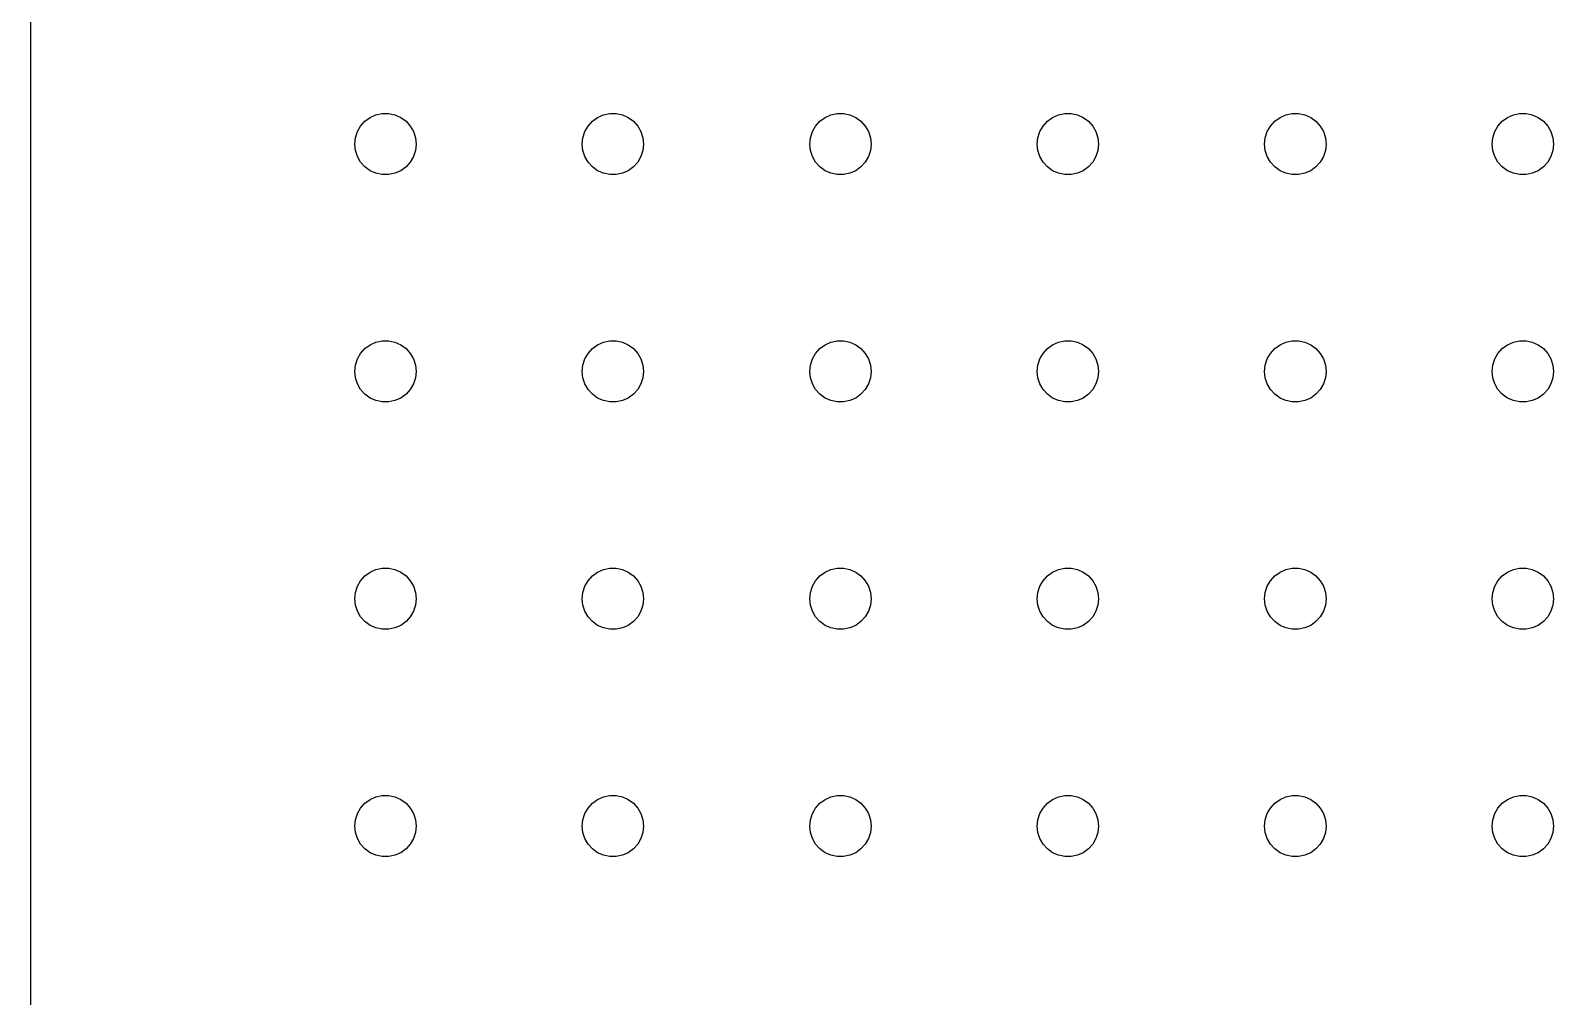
# Model space of a CAD drawing. Header units: metres. Extents: x -10 to 160, y -10 to 160.
# Drawn here: x -5.6 to 61.4, y 32.5 to 75 of the extents above; entities that cross this region are included whole.
import ezdxf

# ---------------------------------------------------------------- set-up
doc = ezdxf.new("R2010")
doc.units = ezdxf.units.M

msp = doc.modelspace()

# ---------------------------------------------------------------- linework, layer by layer
for p, q in [((-5.6066, 139.393), (-5.6066, 10.6066)), ((8.90784, 70.7935), (9.09668, 71.0032)), ((9.09668, 71.0032), (9.32501, 71.1691)), ((9.32501, 71.1691), (9.58284, 71.2839)), ((9.58284, 71.2839), (9.85889, 71.3426)), ((9.85889, 71.3426), (10.1411, 71.3426)), ((10.1411, 71.3426), (10.4172, 71.2839)), ((10.4172, 71.2839), (10.675, 71.1691)), ((10.675, 71.1691), (10.9033, 71.0032)), ((10.9033, 71.0032), (11.0922, 70.7935)), ((18.9078, 70.7935), (19.0967, 71.0032)), ((19.0967, 71.0032), (19.325, 71.1691)), ((19.325, 71.1691), (19.5828, 71.2839)), ((19.5828, 71.2839), (19.8589, 71.3426)), ((19.8589, 71.3426), (20.1411, 71.3426)), ((20.1411, 71.3426), (20.4172, 71.2839)), ((20.4172, 71.2839), (20.675, 71.1691)), ((20.675, 71.1691), (20.9033, 71.0032)), ((20.9033, 71.0032), (21.0922, 70.7935)), ((28.9078, 70.7935), (29.0967, 71.0032)), ((29.0967, 71.0032), (29.325, 71.1691)), ((29.325, 71.1691), (29.5828, 71.2839)), ((29.5828, 71.2839), (29.8589, 71.3426)), ((29.8589, 71.3426), (30.1411, 71.3426)), ((30.1411, 71.3426), (30.4172, 71.2839)), ((30.4172, 71.2839), (30.675, 71.1691)), ((30.675, 71.1691), (30.9033, 71.0032)), ((30.9033, 71.0032), (31.0922, 70.7935)), ((38.9078, 70.7935), (39.0967, 71.0032)), ((39.0967, 71.0032), (39.325, 71.1691)), ((39.325, 71.1691), (39.5828, 71.2839)), ((39.5828, 71.2839), (39.8589, 71.3426)), ((39.8589, 71.3426), (40.1411, 71.3426)), ((40.1411, 71.3426), (40.4172, 71.2839)), ((40.4172, 71.2839), (40.675, 71.1691)), ((40.675, 71.1691), (40.9033, 71.0032)), ((40.9033, 71.0032), (41.0922, 70.7935)), ((48.9078, 70.7935), (49.0967, 71.0032)), ((49.0967, 71.0032), (49.325, 71.1691)), ((49.325, 71.1691), (49.5828, 71.2839)), ((49.5828, 71.2839), (49.8589, 71.3426)), ((49.8589, 71.3426), (50.1411, 71.3426)), ((50.1411, 71.3426), (50.4172, 71.2839)), ((50.4172, 71.2839), (50.675, 71.1691)), ((50.675, 71.1691), (50.9033, 71.0032)), ((50.9033, 71.0032), (51.0922, 70.7935)), ((58.9078, 70.7935), (59.0967, 71.0032)), ((59.0967, 71.0032), (59.325, 71.1691)), ((59.325, 71.1691), (59.5828, 71.2839)), ((59.5828, 71.2839), (59.8589, 71.3426)), ((59.8589, 71.3426), (60.1411, 71.3426)), ((60.1411, 71.3426), (60.4172, 71.2839)), ((60.4172, 71.2839), (60.675, 71.1691)), ((60.675, 71.1691), (60.9033, 71.0032)), ((60.9033, 71.0032), (61.0922, 70.7935)), ((8.6795, 70.2807), (8.76672, 70.5491)), ((8.76672, 70.5491), (8.90784, 70.7935)), ((11.0922, 70.7935), (11.2333, 70.5491)), ((11.2333, 70.5491), (11.3205, 70.2807)), ((18.6795, 70.2807), (18.7667, 70.5491)), ((18.7667, 70.5491), (18.9078, 70.7935)), ((21.0922, 70.7935), (21.2333, 70.5491)), ((21.2333, 70.5491), (21.3205, 70.2807)), ((28.6795, 70.2807), (28.7667, 70.5491)), ((28.7667, 70.5491), (28.9078, 70.7935)), ((31.0922, 70.7935), (31.2333, 70.5491)), ((31.2333, 70.5491), (31.3205, 70.2807)), ((38.6795, 70.2807), (38.7667, 70.5491)), ((38.7667, 70.5491), (38.9078, 70.7935)), ((41.0922, 70.7935), (41.2333, 70.5491)), ((41.2333, 70.5491), (41.3205, 70.2807)), ((48.6795, 70.2807), (48.7667, 70.5491)), ((48.7667, 70.5491), (48.9078, 70.7935)), ((51.0922, 70.7935), (51.2333, 70.5491)), ((51.2333, 70.5491), (51.3205, 70.2807)), ((58.6795, 70.2807), (58.7667, 70.5491)), ((58.7667, 70.5491), (58.9078, 70.7935)), ((61.0922, 70.7935), (61.2333, 70.5491)), ((61.2333, 70.5491), (61.3205, 70.2807)), ((8.65001, 70), (8.6795, 70.2807)), ((8.6795, 69.7193), (8.65001, 70)), ((8.76672, 69.4509), (8.6795, 69.7193)), ((11.3205, 69.7193), (11.2333, 69.4509)), ((11.3205, 70.2807), (11.35, 70)), ((11.35, 70), (11.3205, 69.7193)), ((18.65, 70), (18.6795, 70.2807)), ((18.6795, 69.7193), (18.65, 70)), ((18.7667, 69.4509), (18.6795, 69.7193)), ((21.3205, 69.7193), (21.2333, 69.4509)), ((21.3205, 70.2807), (21.35, 70)), ((21.35, 70), (21.3205, 69.7193)), ((28.65, 70), (28.6795, 70.2807)), ((28.6795, 69.7193), (28.65, 70)), ((28.7667, 69.4509), (28.6795, 69.7193)), ((31.3205, 69.7193), (31.2333, 69.4509)), ((31.3205, 70.2807), (31.35, 70)), ((31.35, 70), (31.3205, 69.7193)), ((38.65, 70), (38.6795, 70.2807)), ((38.6795, 69.7193), (38.65, 70)), ((38.7667, 69.4509), (38.6795, 69.7193)), ((41.3205, 69.7193), (41.2333, 69.4509)), ((41.3205, 70.2807), (41.35, 70)), ((41.35, 70), (41.3205, 69.7193)), ((48.65, 70), (48.6795, 70.2807)), ((48.6795, 69.7193), (48.65, 70)), ((48.7667, 69.4509), (48.6795, 69.7193)), ((51.3205, 69.7193), (51.2333, 69.4509)), ((51.3205, 70.2807), (51.35, 70)), ((51.35, 70), (51.3205, 69.7193)), ((58.65, 70), (58.6795, 70.2807)), ((58.6795, 69.7193), (58.65, 70)), ((58.7667, 69.4509), (58.6795, 69.7193)), ((61.3205, 69.7193), (61.2333, 69.4509)), ((61.3205, 70.2807), (61.35, 70)), ((61.35, 70), (61.3205, 69.7193)), ((8.90784, 69.2065), (8.76672, 69.4509)), ((9.09668, 68.9967), (8.90784, 69.2065)), ((9.32501, 68.8309), (9.09668, 68.9967)), ((10.9033, 68.9967), (10.675, 68.8309)), ((11.0922, 69.2065), (10.9033, 68.9967)), ((11.2333, 69.4509), (11.0922, 69.2065)), ((18.9078, 69.2065), (18.7667, 69.4509)), ((19.0967, 68.9967), (18.9078, 69.2065)), ((19.325, 68.8309), (19.0967, 68.9967)), ((20.9033, 68.9967), (20.675, 68.8309)), ((21.0922, 69.2065), (20.9033, 68.9967)), ((21.2333, 69.4509), (21.0922, 69.2065)), ((28.9078, 69.2065), (28.7667, 69.4509)), ((29.0967, 68.9967), (28.9078, 69.2065)), ((29.325, 68.8309), (29.0967, 68.9967)), ((30.9033, 68.9967), (30.675, 68.8309)), ((31.0922, 69.2065), (30.9033, 68.9967)), ((31.2333, 69.4509), (31.0922, 69.2065)), ((38.9078, 69.2065), (38.7667, 69.4509)), ((39.0967, 68.9967), (38.9078, 69.2065)), ((39.325, 68.8309), (39.0967, 68.9967)), ((40.9033, 68.9967), (40.675, 68.8309)), ((41.0922, 69.2065), (40.9033, 68.9967)), ((41.2333, 69.4509), (41.0922, 69.2065)), ((48.9078, 69.2065), (48.7667, 69.4509)), ((49.0967, 68.9967), (48.9078, 69.2065)), ((49.325, 68.8309), (49.0967, 68.9967)), ((50.9033, 68.9967), (50.675, 68.8309)), ((51.0922, 69.2065), (50.9033, 68.9967)), ((51.2333, 69.4509), (51.0922, 69.2065)), ((58.9078, 69.2065), (58.7667, 69.4509)), ((59.0967, 68.9967), (58.9078, 69.2065)), ((59.325, 68.8309), (59.0967, 68.9967)), ((60.9033, 68.9967), (60.675, 68.8309)), ((61.0922, 69.2065), (60.9033, 68.9967)), ((61.2333, 69.4509), (61.0922, 69.2065)), ((9.58284, 68.7161), (9.32501, 68.8309)), ((9.85889, 68.6574), (9.58284, 68.7161)), ((10.1411, 68.6574), (9.85889, 68.6574)), ((10.4172, 68.7161), (10.1411, 68.6574)), ((10.675, 68.8309), (10.4172, 68.7161)), ((19.5828, 68.7161), (19.325, 68.8309)), ((19.8589, 68.6574), (19.5828, 68.7161)), ((20.1411, 68.6574), (19.8589, 68.6574)), ((20.4172, 68.7161), (20.1411, 68.6574)), ((20.675, 68.8309), (20.4172, 68.7161)), ((29.5828, 68.7161), (29.325, 68.8309)), ((29.8589, 68.6574), (29.5828, 68.7161)), ((30.1411, 68.6574), (29.8589, 68.6574)), ((30.4172, 68.7161), (30.1411, 68.6574)), ((30.675, 68.8309), (30.4172, 68.7161)), ((39.5828, 68.7161), (39.325, 68.8309)), ((39.8589, 68.6574), (39.5828, 68.7161)), ((40.1411, 68.6574), (39.8589, 68.6574)), ((40.4172, 68.7161), (40.1411, 68.6574)), ((40.675, 68.8309), (40.4172, 68.7161)), ((49.5828, 68.7161), (49.325, 68.8309)), ((49.8589, 68.6574), (49.5828, 68.7161)), ((50.1411, 68.6574), (49.8589, 68.6574)), ((50.4172, 68.7161), (50.1411, 68.6574)), ((50.675, 68.8309), (50.4172, 68.7161)), ((59.5828, 68.7161), (59.325, 68.8309)), ((59.8589, 68.6574), (59.5828, 68.7161)), ((60.1411, 68.6574), (59.8589, 68.6574)), ((60.4172, 68.7161), (60.1411, 68.6574)), ((60.675, 68.8309), (60.4172, 68.7161)), ((8.90784, 60.7935), (9.09668, 61.0032)), ((9.09668, 61.0032), (9.32501, 61.1691)), ((9.32501, 61.1691), (9.58284, 61.2839)), ((9.58284, 61.2839), (9.85889, 61.3426)), ((9.85889, 61.3426), (10.1411, 61.3426)), ((10.1411, 61.3426), (10.4172, 61.2839)), ((10.4172, 61.2839), (10.675, 61.1691)), ((10.675, 61.1691), (10.9033, 61.0032)), ((10.9033, 61.0032), (11.0922, 60.7935)), ((18.9078, 60.7935), (19.0967, 61.0032)), ((19.0967, 61.0032), (19.325, 61.1691)), ((19.325, 61.1691), (19.5828, 61.2839)), ((19.5828, 61.2839), (19.8589, 61.3426)), ((19.8589, 61.3426), (20.1411, 61.3426)), ((20.1411, 61.3426), (20.4172, 61.2839)), ((20.4172, 61.2839), (20.675, 61.1691)), ((20.675, 61.1691), (20.9033, 61.0032)), ((20.9033, 61.0032), (21.0922, 60.7935)), ((28.9078, 60.7935), (29.0967, 61.0032)), ((29.0967, 61.0032), (29.325, 61.1691)), ((29.325, 61.1691), (29.5828, 61.2839)), ((29.5828, 61.2839), (29.8589, 61.3426)), ((29.8589, 61.3426), (30.1411, 61.3426)), ((30.1411, 61.3426), (30.4172, 61.2839)), ((30.4172, 61.2839), (30.675, 61.1691)), ((30.675, 61.1691), (30.9033, 61.0032)), ((30.9033, 61.0032), (31.0922, 60.7935)), ((38.9078, 60.7935), (39.0967, 61.0032)), ((39.0967, 61.0032), (39.325, 61.1691)), ((39.325, 61.1691), (39.5828, 61.2839)), ((39.5828, 61.2839), (39.8589, 61.3426)), ((39.8589, 61.3426), (40.1411, 61.3426)), ((40.1411, 61.3426), (40.4172, 61.2839)), ((40.4172, 61.2839), (40.675, 61.1691)), ((40.675, 61.1691), (40.9033, 61.0032)), ((40.9033, 61.0032), (41.0922, 60.7935)), ((48.9078, 60.7935), (49.0967, 61.0032)), ((49.0967, 61.0032), (49.325, 61.1691)), ((49.325, 61.1691), (49.5828, 61.2839)), ((49.5828, 61.2839), (49.8589, 61.3426)), ((49.8589, 61.3426), (50.1411, 61.3426)), ((50.1411, 61.3426), (50.4172, 61.2839)), ((50.4172, 61.2839), (50.675, 61.1691)), ((50.675, 61.1691), (50.9033, 61.0032)), ((50.9033, 61.0032), (51.0922, 60.7935)), ((58.9078, 60.7935), (59.0967, 61.0032)), ((59.0967, 61.0032), (59.325, 61.1691)), ((59.325, 61.1691), (59.5828, 61.2839)), ((59.5828, 61.2839), (59.8589, 61.3426)), ((59.8589, 61.3426), (60.1411, 61.3426)), ((60.1411, 61.3426), (60.4172, 61.2839)), ((60.4172, 61.2839), (60.675, 61.1691)), ((60.675, 61.1691), (60.9033, 61.0032)), ((60.9033, 61.0032), (61.0922, 60.7935)), ((8.65001, 60), (8.6795, 60.2807)), ((8.6795, 60.2807), (8.76672, 60.5491)), ((8.76672, 60.5491), (8.90784, 60.7935)), ((11.0922, 60.7935), (11.2333, 60.5491)), ((11.2333, 60.5491), (11.3205, 60.2807)), ((11.3205, 60.2807), (11.35, 60)), ((18.65, 60), (18.6795, 60.2807)), ((18.6795, 60.2807), (18.7667, 60.5491)), ((18.7667, 60.5491), (18.9078, 60.7935)), ((21.0922, 60.7935), (21.2333, 60.5491)), ((21.2333, 60.5491), (21.3205, 60.2807)), ((21.3205, 60.2807), (21.35, 60)), ((28.65, 60), (28.6795, 60.2807)), ((28.6795, 60.2807), (28.7667, 60.5491)), ((28.7667, 60.5491), (28.9078, 60.7935)), ((31.0922, 60.7935), (31.2333, 60.5491)), ((31.2333, 60.5491), (31.3205, 60.2807)), ((31.3205, 60.2807), (31.35, 60)), ((38.65, 60), (38.6795, 60.2807)), ((38.6795, 60.2807), (38.7667, 60.5491)), ((38.7667, 60.5491), (38.9078, 60.7935)), ((41.0922, 60.7935), (41.2333, 60.5491)), ((41.2333, 60.5491), (41.3205, 60.2807)), ((41.3205, 60.2807), (41.35, 60)), ((48.65, 60), (48.6795, 60.2807)), ((48.6795, 60.2807), (48.7667, 60.5491)), ((48.7667, 60.5491), (48.9078, 60.7935)), ((51.0922, 60.7935), (51.2333, 60.5491)), ((51.2333, 60.5491), (51.3205, 60.2807)), ((51.3205, 60.2807), (51.35, 60)), ((58.65, 60), (58.6795, 60.2807)), ((58.6795, 60.2807), (58.7667, 60.5491)), ((58.7667, 60.5491), (58.9078, 60.7935)), ((61.0922, 60.7935), (61.2333, 60.5491)), ((61.2333, 60.5491), (61.3205, 60.2807)), ((61.3205, 60.2807), (61.35, 60)), ((8.6795, 59.7193), (8.65001, 60)), ((8.76672, 59.4509), (8.6795, 59.7193)), ((11.3205, 59.7193), (11.2333, 59.4509)), ((11.35, 60), (11.3205, 59.7193)), ((18.6795, 59.7193), (18.65, 60)), ((18.7667, 59.4509), (18.6795, 59.7193)), ((21.3205, 59.7193), (21.2333, 59.4509)), ((21.35, 60), (21.3205, 59.7193)), ((28.6795, 59.7193), (28.65, 60)), ((28.7667, 59.4509), (28.6795, 59.7193)), ((31.3205, 59.7193), (31.2333, 59.4509)), ((31.35, 60), (31.3205, 59.7193)), ((38.6795, 59.7193), (38.65, 60)), ((38.7667, 59.4509), (38.6795, 59.7193)), ((41.3205, 59.7193), (41.2333, 59.4509)), ((41.35, 60), (41.3205, 59.7193)), ((48.6795, 59.7193), (48.65, 60)), ((48.7667, 59.4509), (48.6795, 59.7193)), ((51.3205, 59.7193), (51.2333, 59.4509)), ((51.35, 60), (51.3205, 59.7193)), ((58.6795, 59.7193), (58.65, 60)), ((58.7667, 59.4509), (58.6795, 59.7193)), ((61.3205, 59.7193), (61.2333, 59.4509)), ((61.35, 60), (61.3205, 59.7193)), ((8.90784, 59.2065), (8.76672, 59.4509)), ((9.09668, 58.9967), (8.90784, 59.2065)), ((9.32501, 58.8309), (9.09668, 58.9967)), ((10.9033, 58.9967), (10.675, 58.8309)), ((11.0922, 59.2065), (10.9033, 58.9967)), ((11.2333, 59.4509), (11.0922, 59.2065)), ((18.9078, 59.2065), (18.7667, 59.4509)), ((19.0967, 58.9967), (18.9078, 59.2065)), ((19.325, 58.8309), (19.0967, 58.9967)), ((20.9033, 58.9967), (20.675, 58.8309)), ((21.0922, 59.2065), (20.9033, 58.9967)), ((21.2333, 59.4509), (21.0922, 59.2065)), ((28.9078, 59.2065), (28.7667, 59.4509)), ((29.0967, 58.9967), (28.9078, 59.2065)), ((29.325, 58.8309), (29.0967, 58.9967)), ((30.9033, 58.9967), (30.675, 58.8309)), ((31.0922, 59.2065), (30.9033, 58.9967)), ((31.2333, 59.4509), (31.0922, 59.2065)), ((38.9078, 59.2065), (38.7667, 59.4509)), ((39.0967, 58.9967), (38.9078, 59.2065)), ((39.325, 58.8309), (39.0967, 58.9967)), ((40.9033, 58.9967), (40.675, 58.8309)), ((41.0922, 59.2065), (40.9033, 58.9967)), ((41.2333, 59.4509), (41.0922, 59.2065)), ((48.9078, 59.2065), (48.7667, 59.4509)), ((49.0967, 58.9967), (48.9078, 59.2065)), ((49.325, 58.8309), (49.0967, 58.9967)), ((50.9033, 58.9967), (50.675, 58.8309)), ((51.0922, 59.2065), (50.9033, 58.9967)), ((51.2333, 59.4509), (51.0922, 59.2065)), ((58.9078, 59.2065), (58.7667, 59.4509)), ((59.0967, 58.9967), (58.9078, 59.2065)), ((59.325, 58.8309), (59.0967, 58.9967)), ((60.9033, 58.9967), (60.675, 58.8309)), ((61.0922, 59.2065), (60.9033, 58.9967)), ((61.2333, 59.4509), (61.0922, 59.2065)), ((9.58284, 58.7161), (9.32501, 58.8309)), ((9.85889, 58.6574), (9.58284, 58.7161)), ((10.1411, 58.6574), (9.85889, 58.6574)), ((10.4172, 58.7161), (10.1411, 58.6574)), ((10.675, 58.8309), (10.4172, 58.7161)), ((19.5828, 58.7161), (19.325, 58.8309)), ((19.8589, 58.6574), (19.5828, 58.7161)), ((20.1411, 58.6574), (19.8589, 58.6574)), ((20.4172, 58.7161), (20.1411, 58.6574)), ((20.675, 58.8309), (20.4172, 58.7161)), ((29.5828, 58.7161), (29.325, 58.8309)), ((29.8589, 58.6574), (29.5828, 58.7161)), ((30.1411, 58.6574), (29.8589, 58.6574)), ((30.4172, 58.7161), (30.1411, 58.6574)), ((30.675, 58.8309), (30.4172, 58.7161)), ((39.5828, 58.7161), (39.325, 58.8309)), ((39.8589, 58.6574), (39.5828, 58.7161)), ((40.1411, 58.6574), (39.8589, 58.6574)), ((40.4172, 58.7161), (40.1411, 58.6574)), ((40.675, 58.8309), (40.4172, 58.7161)), ((49.5828, 58.7161), (49.325, 58.8309)), ((49.8589, 58.6574), (49.5828, 58.7161)), ((50.1411, 58.6574), (49.8589, 58.6574)), ((50.4172, 58.7161), (50.1411, 58.6574)), ((50.675, 58.8309), (50.4172, 58.7161)), ((59.5828, 58.7161), (59.325, 58.8309)), ((59.8589, 58.6574), (59.5828, 58.7161)), ((60.1411, 58.6574), (59.8589, 58.6574)), ((60.4172, 58.7161), (60.1411, 58.6574)), ((60.675, 58.8309), (60.4172, 58.7161)), ((8.90784, 50.7935), (9.09668, 51.0032)), ((9.09668, 51.0032), (9.32501, 51.1691)), ((9.32501, 51.1691), (9.58284, 51.2839)), ((9.58284, 51.2839), (9.85889, 51.3426)), ((9.85889, 51.3426), (10.1411, 51.3426)), ((10.1411, 51.3426), (10.4172, 51.2839)), ((10.4172, 51.2839), (10.675, 51.1691)), ((10.675, 51.1691), (10.9033, 51.0032)), ((10.9033, 51.0032), (11.0922, 50.7935)), ((18.9078, 50.7935), (19.0967, 51.0032)), ((19.0967, 51.0032), (19.325, 51.1691)), ((19.325, 51.1691), (19.5828, 51.2839)), ((19.5828, 51.2839), (19.8589, 51.3426)), ((19.8589, 51.3426), (20.1411, 51.3426)), ((20.1411, 51.3426), (20.4172, 51.2839)), ((20.4172, 51.2839), (20.675, 51.1691)), ((20.675, 51.1691), (20.9033, 51.0032)), ((20.9033, 51.0032), (21.0922, 50.7935)), ((28.9078, 50.7935), (29.0967, 51.0032)), ((29.0967, 51.0032), (29.325, 51.1691)), ((29.325, 51.1691), (29.5828, 51.2839)), ((29.5828, 51.2839), (29.8589, 51.3426)), ((29.8589, 51.3426), (30.1411, 51.3426)), ((30.1411, 51.3426), (30.4172, 51.2839)), ((30.4172, 51.2839), (30.675, 51.1691)), ((30.675, 51.1691), (30.9033, 51.0032)), ((30.9033, 51.0032), (31.0922, 50.7935)), ((38.9078, 50.7935), (39.0967, 51.0032)), ((39.0967, 51.0032), (39.325, 51.1691)), ((39.325, 51.1691), (39.5828, 51.2839)), ((39.5828, 51.2839), (39.8589, 51.3426)), ((39.8589, 51.3426), (40.1411, 51.3426)), ((40.1411, 51.3426), (40.4172, 51.2839)), ((40.4172, 51.2839), (40.675, 51.1691)), ((40.675, 51.1691), (40.9033, 51.0032)), ((40.9033, 51.0032), (41.0922, 50.7935)), ((48.9078, 50.7935), (49.0967, 51.0032)), ((49.0967, 51.0032), (49.325, 51.1691)), ((49.325, 51.1691), (49.5828, 51.2839)), ((49.5828, 51.2839), (49.8589, 51.3426)), ((49.8589, 51.3426), (50.1411, 51.3426)), ((50.1411, 51.3426), (50.4172, 51.2839)), ((50.4172, 51.2839), (50.675, 51.1691)), ((50.675, 51.1691), (50.9033, 51.0032)), ((50.9033, 51.0032), (51.0922, 50.7935)), ((58.9078, 50.7935), (59.0967, 51.0032)), ((59.0967, 51.0032), (59.325, 51.1691)), ((59.325, 51.1691), (59.5828, 51.2839)), ((59.5828, 51.2839), (59.8589, 51.3426)), ((59.8589, 51.3426), (60.1411, 51.3426)), ((60.1411, 51.3426), (60.4172, 51.2839)), ((60.4172, 51.2839), (60.675, 51.1691)), ((60.675, 51.1691), (60.9033, 51.0032)), ((60.9033, 51.0032), (61.0922, 50.7935)), ((8.65001, 50), (8.6795, 50.2807)), ((8.6795, 50.2807), (8.76672, 50.5491)), ((8.76672, 50.5491), (8.90784, 50.7935)), ((11.0922, 50.7935), (11.2333, 50.5491)), ((11.2333, 50.5491), (11.3205, 50.2807)), ((11.3205, 50.2807), (11.35, 50)), ((18.65, 50), (18.6795, 50.2807)), ((18.6795, 50.2807), (18.7667, 50.5491)), ((18.7667, 50.5491), (18.9078, 50.7935)), ((21.0922, 50.7935), (21.2333, 50.5491)), ((21.2333, 50.5491), (21.3205, 50.2807)), ((21.3205, 50.2807), (21.35, 50)), ((28.65, 50), (28.6795, 50.2807)), ((28.6795, 50.2807), (28.7667, 50.5491)), ((28.7667, 50.5491), (28.9078, 50.7935)), ((31.0922, 50.7935), (31.2333, 50.5491)), ((31.2333, 50.5491), (31.3205, 50.2807)), ((31.3205, 50.2807), (31.35, 50)), ((38.65, 50), (38.6795, 50.2807)), ((38.6795, 50.2807), (38.7667, 50.5491)), ((38.7667, 50.5491), (38.9078, 50.7935)), ((41.0922, 50.7935), (41.2333, 50.5491)), ((41.2333, 50.5491), (41.3205, 50.2807)), ((41.3205, 50.2807), (41.35, 50)), ((48.65, 50), (48.6795, 50.2807)), ((48.6795, 50.2807), (48.7667, 50.5491)), ((48.7667, 50.5491), (48.9078, 50.7935)), ((51.0922, 50.7935), (51.2333, 50.5491)), ((51.2333, 50.5491), (51.3205, 50.2807)), ((51.3205, 50.2807), (51.35, 50)), ((58.65, 50), (58.6795, 50.2807)), ((58.6795, 50.2807), (58.7667, 50.5491)), ((58.7667, 50.5491), (58.9078, 50.7935)), ((61.0922, 50.7935), (61.2333, 50.5491)), ((61.2333, 50.5491), (61.3205, 50.2807)), ((61.3205, 50.2807), (61.35, 50)), ((8.6795, 49.7193), (8.65001, 50)), ((8.76672, 49.4509), (8.6795, 49.7193)), ((11.3205, 49.7193), (11.2333, 49.4509)), ((11.35, 50), (11.3205, 49.7193)), ((18.6795, 49.7193), (18.65, 50)), ((18.7667, 49.4509), (18.6795, 49.7193)), ((21.3205, 49.7193), (21.2333, 49.4509)), ((21.35, 50), (21.3205, 49.7193)), ((28.6795, 49.7193), (28.65, 50)), ((28.7667, 49.4509), (28.6795, 49.7193)), ((31.3205, 49.7193), (31.2333, 49.4509)), ((31.35, 50), (31.3205, 49.7193)), ((38.6795, 49.7193), (38.65, 50)), ((38.7667, 49.4509), (38.6795, 49.7193)), ((41.3205, 49.7193), (41.2333, 49.4509)), ((41.35, 50), (41.3205, 49.7193)), ((48.6795, 49.7193), (48.65, 50)), ((48.7667, 49.4509), (48.6795, 49.7193)), ((51.3205, 49.7193), (51.2333, 49.4509)), ((51.35, 50), (51.3205, 49.7193)), ((58.6795, 49.7193), (58.65, 50)), ((58.7667, 49.4509), (58.6795, 49.7193)), ((61.3205, 49.7193), (61.2333, 49.4509)), ((61.35, 50), (61.3205, 49.7193)), ((8.90784, 49.2065), (8.76672, 49.4509)), ((9.09668, 48.9967), (8.90784, 49.2065)), ((9.32501, 48.8309), (9.09668, 48.9967)), ((10.9033, 48.9967), (10.675, 48.8309)), ((11.0922, 49.2065), (10.9033, 48.9967)), ((11.2333, 49.4509), (11.0922, 49.2065)), ((18.9078, 49.2065), (18.7667, 49.4509)), ((19.0967, 48.9967), (18.9078, 49.2065)), ((19.325, 48.8309), (19.0967, 48.9967)), ((20.9033, 48.9967), (20.675, 48.8309)), ((21.0922, 49.2065), (20.9033, 48.9967)), ((21.2333, 49.4509), (21.0922, 49.2065)), ((28.9078, 49.2065), (28.7667, 49.4509)), ((29.0967, 48.9967), (28.9078, 49.2065)), ((29.325, 48.8309), (29.0967, 48.9967)), ((30.9033, 48.9967), (30.675, 48.8309)), ((31.0922, 49.2065), (30.9033, 48.9967)), ((31.2333, 49.4509), (31.0922, 49.2065)), ((38.9078, 49.2065), (38.7667, 49.4509)), ((39.0967, 48.9967), (38.9078, 49.2065)), ((39.325, 48.8309), (39.0967, 48.9967)), ((40.9033, 48.9967), (40.675, 48.8309)), ((41.0922, 49.2065), (40.9033, 48.9967)), ((41.2333, 49.4509), (41.0922, 49.2065)), ((48.9078, 49.2065), (48.7667, 49.4509)), ((49.0967, 48.9967), (48.9078, 49.2065)), ((49.325, 48.8309), (49.0967, 48.9967)), ((50.9033, 48.9967), (50.675, 48.8309)), ((51.0922, 49.2065), (50.9033, 48.9967)), ((51.2333, 49.4509), (51.0922, 49.2065)), ((58.9078, 49.2065), (58.7667, 49.4509)), ((59.0967, 48.9967), (58.9078, 49.2065)), ((59.325, 48.8309), (59.0967, 48.9967)), ((60.9033, 48.9967), (60.675, 48.8309)), ((61.0922, 49.2065), (60.9033, 48.9967)), ((61.2333, 49.4509), (61.0922, 49.2065)), ((9.58284, 48.7161), (9.32501, 48.8309)), ((9.85889, 48.6574), (9.58284, 48.7161)), ((10.1411, 48.6574), (9.85889, 48.6574)), ((10.4172, 48.7161), (10.1411, 48.6574)), ((10.675, 48.8309), (10.4172, 48.7161)), ((19.5828, 48.7161), (19.325, 48.8309)), ((19.8589, 48.6574), (19.5828, 48.7161)), ((20.1411, 48.6574), (19.8589, 48.6574)), ((20.4172, 48.7161), (20.1411, 48.6574)), ((20.675, 48.8309), (20.4172, 48.7161)), ((29.5828, 48.7161), (29.325, 48.8309)), ((29.8589, 48.6574), (29.5828, 48.7161)), ((30.1411, 48.6574), (29.8589, 48.6574)), ((30.4172, 48.7161), (30.1411, 48.6574)), ((30.675, 48.8309), (30.4172, 48.7161)), ((39.5828, 48.7161), (39.325, 48.8309)), ((39.8589, 48.6574), (39.5828, 48.7161)), ((40.1411, 48.6574), (39.8589, 48.6574)), ((40.4172, 48.7161), (40.1411, 48.6574)), ((40.675, 48.8309), (40.4172, 48.7161)), ((49.5828, 48.7161), (49.325, 48.8309)), ((49.8589, 48.6574), (49.5828, 48.7161)), ((50.1411, 48.6574), (49.8589, 48.6574)), ((50.4172, 48.7161), (50.1411, 48.6574)), ((50.675, 48.8309), (50.4172, 48.7161)), ((59.5828, 48.7161), (59.325, 48.8309)), ((59.8589, 48.6574), (59.5828, 48.7161)), ((60.1411, 48.6574), (59.8589, 48.6574)), ((60.4172, 48.7161), (60.1411, 48.6574)), ((60.675, 48.8309), (60.4172, 48.7161)), ((8.90784, 40.7935), (9.09668, 41.0032)), ((9.09668, 41.0032), (9.32501, 41.1691)), ((9.32501, 41.1691), (9.58284, 41.2839)), ((9.58284, 41.2839), (9.85889, 41.3426)), ((9.85889, 41.3426), (10.1411, 41.3426)), ((10.1411, 41.3426), (10.4172, 41.2839)), ((10.4172, 41.2839), (10.675, 41.1691)), ((10.675, 41.1691), (10.9033, 41.0032)), ((10.9033, 41.0032), (11.0922, 40.7935)), ((18.9078, 40.7935), (19.0967, 41.0032)), ((19.0967, 41.0032), (19.325, 41.1691)), ((19.325, 41.1691), (19.5828, 41.2839)), ((19.5828, 41.2839), (19.8589, 41.3426)), ((19.8589, 41.3426), (20.1411, 41.3426)), ((20.1411, 41.3426), (20.4172, 41.2839)), ((20.4172, 41.2839), (20.675, 41.1691)), ((20.675, 41.1691), (20.9033, 41.0032)), ((20.9033, 41.0032), (21.0922, 40.7935)), ((28.9078, 40.7935), (29.0967, 41.0032)), ((29.0967, 41.0032), (29.325, 41.1691)), ((29.325, 41.1691), (29.5828, 41.2839)), ((29.5828, 41.2839), (29.8589, 41.3426)), ((29.8589, 41.3426), (30.1411, 41.3426)), ((30.1411, 41.3426), (30.4172, 41.2839)), ((30.4172, 41.2839), (30.675, 41.1691)), ((30.675, 41.1691), (30.9033, 41.0032)), ((30.9033, 41.0032), (31.0922, 40.7935)), ((38.9078, 40.7935), (39.0967, 41.0032)), ((39.0967, 41.0032), (39.325, 41.1691)), ((39.325, 41.1691), (39.5828, 41.2839)), ((39.5828, 41.2839), (39.8589, 41.3426)), ((39.8589, 41.3426), (40.1411, 41.3426)), ((40.1411, 41.3426), (40.4172, 41.2839)), ((40.4172, 41.2839), (40.675, 41.1691)), ((40.675, 41.1691), (40.9033, 41.0032)), ((40.9033, 41.0032), (41.0922, 40.7935)), ((48.9078, 40.7935), (49.0967, 41.0032)), ((49.0967, 41.0032), (49.325, 41.1691)), ((49.325, 41.1691), (49.5828, 41.2839)), ((49.5828, 41.2839), (49.8589, 41.3426)), ((49.8589, 41.3426), (50.1411, 41.3426)), ((50.1411, 41.3426), (50.4172, 41.2839)), ((50.4172, 41.2839), (50.675, 41.1691)), ((50.675, 41.1691), (50.9033, 41.0032)), ((50.9033, 41.0032), (51.0922, 40.7935)), ((58.9078, 40.7935), (59.0967, 41.0032)), ((59.0967, 41.0032), (59.325, 41.1691)), ((59.325, 41.1691), (59.5828, 41.2839)), ((59.5828, 41.2839), (59.8589, 41.3426)), ((59.8589, 41.3426), (60.1411, 41.3426)), ((60.1411, 41.3426), (60.4172, 41.2839)), ((60.4172, 41.2839), (60.675, 41.1691)), ((60.675, 41.1691), (60.9033, 41.0032)), ((60.9033, 41.0032), (61.0922, 40.7935)), ((8.65001, 40), (8.6795, 40.2807)), ((8.6795, 40.2807), (8.76672, 40.5491)), ((8.76672, 40.5491), (8.90784, 40.7935)), ((11.0922, 40.7935), (11.2333, 40.5491)), ((11.2333, 40.5491), (11.3205, 40.2807)), ((11.3205, 40.2807), (11.35, 40)), ((18.65, 40), (18.6795, 40.2807)), ((18.6795, 40.2807), (18.7667, 40.5491)), ((18.7667, 40.5491), (18.9078, 40.7935)), ((21.0922, 40.7935), (21.2333, 40.5491)), ((21.2333, 40.5491), (21.3205, 40.2807)), ((21.3205, 40.2807), (21.35, 40)), ((28.65, 40), (28.6795, 40.2807)), ((28.6795, 40.2807), (28.7667, 40.5491)), ((28.7667, 40.5491), (28.9078, 40.7935)), ((31.0922, 40.7935), (31.2333, 40.5491)), ((31.2333, 40.5491), (31.3205, 40.2807)), ((31.3205, 40.2807), (31.35, 40)), ((38.65, 40), (38.6795, 40.2807)), ((38.6795, 40.2807), (38.7667, 40.5491)), ((38.7667, 40.5491), (38.9078, 40.7935)), ((41.0922, 40.7935), (41.2333, 40.5491)), ((41.2333, 40.5491), (41.3205, 40.2807)), ((41.3205, 40.2807), (41.35, 40)), ((48.65, 40), (48.6795, 40.2807)), ((48.6795, 40.2807), (48.7667, 40.5491)), ((48.7667, 40.5491), (48.9078, 40.7935)), ((51.0922, 40.7935), (51.2333, 40.5491)), ((51.2333, 40.5491), (51.3205, 40.2807)), ((51.3205, 40.2807), (51.35, 40)), ((58.65, 40), (58.6795, 40.2807)), ((58.6795, 40.2807), (58.7667, 40.5491)), ((58.7667, 40.5491), (58.9078, 40.7935)), ((61.0922, 40.7935), (61.2333, 40.5491)), ((61.2333, 40.5491), (61.3205, 40.2807)), ((61.3205, 40.2807), (61.35, 40)), ((8.6795, 39.7193), (8.65001, 40)), ((8.76672, 39.4509), (8.6795, 39.7193)), ((11.3205, 39.7193), (11.2333, 39.4509)), ((11.35, 40), (11.3205, 39.7193)), ((18.6795, 39.7193), (18.65, 40)), ((18.7667, 39.4509), (18.6795, 39.7193)), ((21.3205, 39.7193), (21.2333, 39.4509)), ((21.35, 40), (21.3205, 39.7193)), ((28.6795, 39.7193), (28.65, 40)), ((28.7667, 39.4509), (28.6795, 39.7193)), ((31.3205, 39.7193), (31.2333, 39.4509)), ((31.35, 40), (31.3205, 39.7193)), ((38.6795, 39.7193), (38.65, 40)), ((38.7667, 39.4509), (38.6795, 39.7193)), ((41.3205, 39.7193), (41.2333, 39.4509)), ((41.35, 40), (41.3205, 39.7193)), ((48.6795, 39.7193), (48.65, 40)), ((48.7667, 39.4509), (48.6795, 39.7193)), ((51.3205, 39.7193), (51.2333, 39.4509)), ((51.35, 40), (51.3205, 39.7193)), ((58.6795, 39.7193), (58.65, 40)), ((58.7667, 39.4509), (58.6795, 39.7193)), ((61.3205, 39.7193), (61.2333, 39.4509)), ((61.35, 40), (61.3205, 39.7193)), ((8.90784, 39.2065), (8.76672, 39.4509)), ((9.09668, 38.9967), (8.90784, 39.2065)), ((9.32501, 38.8309), (9.09668, 38.9967)), ((10.9033, 38.9967), (10.675, 38.8309)), ((11.0922, 39.2065), (10.9033, 38.9967)), ((11.2333, 39.4509), (11.0922, 39.2065)), ((18.9078, 39.2065), (18.7667, 39.4509)), ((19.0967, 38.9967), (18.9078, 39.2065)), ((19.325, 38.8309), (19.0967, 38.9967)), ((20.9033, 38.9967), (20.675, 38.8309)), ((21.0922, 39.2065), (20.9033, 38.9967)), ((21.2333, 39.4509), (21.0922, 39.2065)), ((28.9078, 39.2065), (28.7667, 39.4509)), ((29.0967, 38.9967), (28.9078, 39.2065)), ((29.325, 38.8309), (29.0967, 38.9967)), ((30.9033, 38.9967), (30.675, 38.8309)), ((31.0922, 39.2065), (30.9033, 38.9967)), ((31.2333, 39.4509), (31.0922, 39.2065)), ((38.9078, 39.2065), (38.7667, 39.4509)), ((39.0967, 38.9967), (38.9078, 39.2065)), ((39.325, 38.8309), (39.0967, 38.9967)), ((40.9033, 38.9967), (40.675, 38.8309)), ((41.0922, 39.2065), (40.9033, 38.9967)), ((41.2333, 39.4509), (41.0922, 39.2065)), ((48.9078, 39.2065), (48.7667, 39.4509)), ((49.0967, 38.9967), (48.9078, 39.2065)), ((49.325, 38.8309), (49.0967, 38.9967)), ((50.9033, 38.9967), (50.675, 38.8309)), ((51.0922, 39.2065), (50.9033, 38.9967)), ((51.2333, 39.4509), (51.0922, 39.2065)), ((58.9078, 39.2065), (58.7667, 39.4509)), ((59.0967, 38.9967), (58.9078, 39.2065)), ((59.325, 38.8309), (59.0967, 38.9967)), ((60.9033, 38.9967), (60.675, 38.8309)), ((61.0922, 39.2065), (60.9033, 38.9967)), ((61.2333, 39.4509), (61.0922, 39.2065)), ((9.58284, 38.7161), (9.32501, 38.8309)), ((9.85889, 38.6574), (9.58284, 38.7161)), ((10.1411, 38.6574), (9.85889, 38.6574)), ((10.4172, 38.7161), (10.1411, 38.6574)), ((10.675, 38.8309), (10.4172, 38.7161)), ((19.5828, 38.7161), (19.325, 38.8309)), ((19.8589, 38.6574), (19.5828, 38.7161)), ((20.1411, 38.6574), (19.8589, 38.6574)), ((20.4172, 38.7161), (20.1411, 38.6574)), ((20.675, 38.8309), (20.4172, 38.7161)), ((29.5828, 38.7161), (29.325, 38.8309)), ((29.8589, 38.6574), (29.5828, 38.7161)), ((30.1411, 38.6574), (29.8589, 38.6574)), ((30.4172, 38.7161), (30.1411, 38.6574)), ((30.675, 38.8309), (30.4172, 38.7161)), ((39.5828, 38.7161), (39.325, 38.8309)), ((39.8589, 38.6574), (39.5828, 38.7161)), ((40.1411, 38.6574), (39.8589, 38.6574)), ((40.4172, 38.7161), (40.1411, 38.6574)), ((40.675, 38.8309), (40.4172, 38.7161)), ((49.5828, 38.7161), (49.325, 38.8309)), ((49.8589, 38.6574), (49.5828, 38.7161)), ((50.1411, 38.6574), (49.8589, 38.6574)), ((50.4172, 38.7161), (50.1411, 38.6574)), ((50.675, 38.8309), (50.4172, 38.7161)), ((59.5828, 38.7161), (59.325, 38.8309)), ((59.8589, 38.6574), (59.5828, 38.7161)), ((60.1411, 38.6574), (59.8589, 38.6574)), ((60.4172, 38.7161), (60.1411, 38.6574)), ((60.675, 38.8309), (60.4172, 38.7161))]:
    msp.add_line(p, q)

doc.saveas('drawing.dxf')
